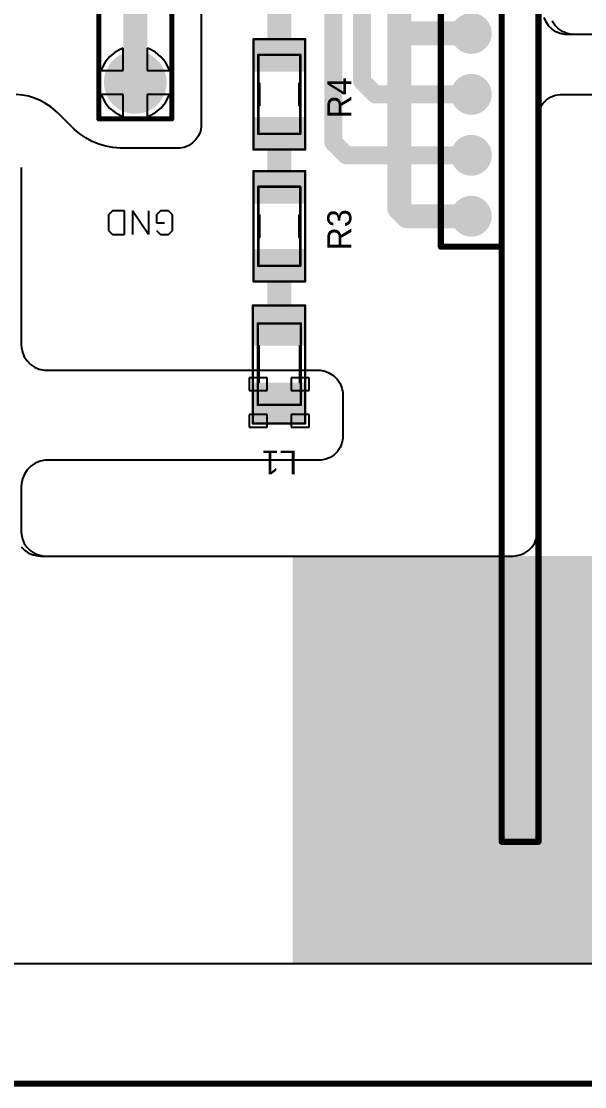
# Model space of a CAD drawing. Header units: millimetres. Extents: x 25 to 162, y 25 to 111.
# Drawn here: x 113.4 to 136.87, y 25.27 to 69.7 of the extents above; entities that cross this region are included whole.
import ezdxf

# ---------------------------------------------------------------- set-up
doc = ezdxf.new("R2010")
doc.units = ezdxf.units.MM
for name, color, linetype in [('BottomLayer', 5, 'Continuous'), ('BottomSolder', 6, 'Continuous'), ('Mechanical1', 6, 'Continuous'), ('Mechanical13', 56, 'Continuous'), ('Mechanical15', 56, 'Continuous'), ('MultiLayer', 9, 'Continuous'), ('PadHoleLayer', 156, 'Continuous'), ('TopLayer', 1, 'Continuous'), ('TopOverlay', 2, 'Continuous'), ('TopPaste', 8, 'Continuous'), ('TopSolder', 216, 'Continuous'), ('ViaHoleLayer', 16, 'Continuous')]:
    doc.layers.add(name, color=color, linetype=linetype)

# ---------------------------------------------------------------- blocks, each defined once
blk = doc.blocks.new('SMD_L_1206_181')
at = {"layer": 'Mechanical13', "const_width": 0.1}
for points in [[(-1.7, 0.9), (-1.7, -0.9)], [(-1.7, 0.9), (1.7, 0.9)], [(1.7, 0.9), (1.7, -0.9)], [(-1.7, -0.9), (1.7, -0.9)]]:
    blk.add_lwpolyline(points, dxfattribs=at)
at = {"layer": 'Mechanical13', "const_width": 0.05}
for points in [[(-1.725, 0.9, 1), (-1.675, 0.9, 1)], [(-1.725, 0.9, 1), (-1.675, 0.9, 1)], [(1.675, 0.9, 1), (1.725, 0.9, 1)], [(1.675, 0.9, 1), (1.725, 0.9, 1)], [(-1.725, -0.9, 1), (-1.675, -0.9, 1)], [(-1.725, -0.9, 1), (-1.675, -0.9, 1)], [(1.675, -0.9, 1), (1.725, -0.9, 1)], [(1.675, -0.9, 1), (1.725, -0.9, 1)]]:
    blk.add_lwpolyline(points, format="xyb", close=True, dxfattribs=at)
at = {"layer": 'Mechanical15', "const_width": 0.05}
for points in [[(-2.5, 1.1), (-2.5, -1.075)], [(-2.5, 1.1), (2.475, 1.1)], [(2.475, 1.1), (2.475, -1.075)], [(-2.5, -1.075), (2.475, -1.075)]]:
    blk.add_lwpolyline(points, dxfattribs=at)
at = {"layer": 'Mechanical15', "const_width": 0.025}
for points in [[(-2.512, 1.1, 1), (-2.488, 1.1, 1)], [(-2.512, 1.1, 1), (-2.488, 1.1, 1)], [(2.462, 1.1, 1), (2.487, 1.1, 1)], [(2.462, 1.1, 1), (2.487, 1.1, 1)], [(-2.512, -1.075, 1), (-2.488, -1.075, 1)], [(-2.512, -1.075, 1), (-2.488, -1.075, 1)], [(2.462, -1.075, 1), (2.487, -1.075, 1)], [(2.462, -1.075, 1), (2.487, -1.075, 1)]]:
    blk.add_lwpolyline(points, format="xyb", close=True, dxfattribs=at)
at = {"layer": 'TopLayer'}
for points in [[(-0.875, -0.95), (-0.875, 0.95), (-2.325, -0.95), (-2.325, 0.95)], [(2.325, -0.95), (2.325, 0.95), (0.875, -0.95), (0.875, 0.95)]]:
    blk.add_solid(points, dxfattribs=at)
at = {"layer": 'TopOverlay', "const_width": 0.1}
for points in [[(-2.475, 1.1), (-2.475, -1.075)], [(-2.475, 1.1), (2.45, 1.1)], [(-0.75, 0.85), (0.75, 0.85)], [(2.45, 1.1), (2.45, -1.075)], [(-0.75, -0.85), (0.75, -0.85)], [(-2.475, -1.075), (2.45, -1.075)]]:
    blk.add_lwpolyline(points, dxfattribs=at)
at = {"layer": 'TopOverlay', "const_width": 0.05}
for points in [[(-2.5, 1.1, 1), (-2.45, 1.1, 1)], [(-2.5, 1.1, 1), (-2.45, 1.1, 1)], [(-0.775, 0.85, 1), (-0.725, 0.85, 1)], [(0.725, 0.85, 1), (0.775, 0.85, 1)], [(2.425, 1.1, 1), (2.475, 1.1, 1)], [(2.425, 1.1, 1), (2.475, 1.1, 1)], [(-0.775, -0.85, 1), (-0.725, -0.85, 1)], [(0.725, -0.85, 1), (0.775, -0.85, 1)], [(-2.5, -1.075, 1), (-2.45, -1.075, 1)], [(-2.5, -1.075, 1), (-2.45, -1.075, 1)], [(2.425, -1.075, 1), (2.475, -1.075, 1)], [(2.425, -1.075, 1), (2.475, -1.075, 1)]]:
    blk.add_lwpolyline(points, format="xyb", close=True, dxfattribs=at)
at = {"layer": 'TopPaste'}
for points in [[(-0.875, -0.95), (-0.875, 0.95), (-2.325, -0.95), (-2.325, 0.95)], [(2.325, -0.95), (2.325, 0.95), (0.875, -0.95), (0.875, 0.95)]]:
    blk.add_solid(points, dxfattribs=at)
at = {"layer": 'TopSolder'}
for points in [[(-0.773, -1.052), (-0.773, 1.052), (-2.427, -1.052), (-2.427, 1.052)], [(2.427, -1.052), (2.427, 1.052), (0.773, -1.052), (0.773, 1.052)]]:
    blk.add_solid(points, dxfattribs=at)
blk = doc.blocks.new('SMD_R_1206_185')
at = {"layer": 'Mechanical13', "const_width": 0.1}
for points in [[(-1.65, -0.875), (-1.65, 0.875)], [(1.65, 0.875), (-1.65, 0.875)], [(1.65, -0.875), (1.65, 0.875)], [(1.65, -0.875), (-1.65, -0.875)]]:
    blk.add_lwpolyline(points, dxfattribs=at)
at = {"layer": 'Mechanical13', "const_width": 0.05}
for points in [[(-1.675, 0.875, 1), (-1.625, 0.875, 1)], [(-1.675, 0.875, 1), (-1.625, 0.875, 1)], [(1.625, 0.875, 1), (1.675, 0.875, 1)], [(1.625, 0.875, 1), (1.675, 0.875, 1)], [(-1.675, -0.875, 1), (-1.625, -0.875, 1)], [(-1.675, -0.875, 1), (-1.625, -0.875, 1)], [(1.625, -0.875, 1), (1.675, -0.875, 1)], [(1.625, -0.875, 1), (1.675, -0.875, 1)]]:
    blk.add_lwpolyline(points, format="xyb", close=True, dxfattribs=at)
at = {"layer": 'Mechanical15', "const_width": 0.05}
for points in [[(-2.325, -1.075), (-2.325, 1.075)], [(2.3, 1.075), (-2.325, 1.075)], [(2.3, -1.075), (2.3, 1.075)], [(2.3, -1.075), (-2.325, -1.075)]]:
    blk.add_lwpolyline(points, dxfattribs=at)
at = {"layer": 'Mechanical15', "const_width": 0.025}
for points in [[(-2.337, 1.075, 1), (-2.312, 1.075, 1)], [(-2.337, 1.075, 1), (-2.312, 1.075, 1)], [(2.288, 1.075, 1), (2.312, 1.075, 1)], [(2.288, 1.075, 1), (2.312, 1.075, 1)], [(-2.337, -1.075, 1), (-2.312, -1.075, 1)], [(-2.337, -1.075, 1), (-2.312, -1.075, 1)], [(2.288, -1.075, 1), (2.312, -1.075, 1)], [(2.288, -1.075, 1), (2.312, -1.075, 1)]]:
    blk.add_lwpolyline(points, format="xyb", close=True, dxfattribs=at)
at = {"layer": 'TopLayer'}
for points in [[(-1.05, -0.925), (-1.05, 0.925), (-2.15, -0.925), (-2.15, 0.925)], [(2.15, -0.925), (2.15, 0.925), (1.05, -0.925), (1.05, 0.925)]]:
    blk.add_solid(points, dxfattribs=at)
at = {"layer": 'TopOverlay', "const_width": 0.1}
for points in [[(-2.3, -1.075), (-2.3, 1.075)], [(2.3, 1.075), (-2.3, 1.075)], [(2.3, -1.075), (2.3, 1.075)], [(0.45, 0.825), (-0.45, 0.825)], [(0.45, -0.825), (-0.45, -0.825)], [(2.3, -1.075), (-2.3, -1.075)]]:
    blk.add_lwpolyline(points, dxfattribs=at)
at = {"layer": 'TopOverlay', "const_width": 0.05}
for points in [[(-2.325, 1.075, 1), (-2.275, 1.075, 1)], [(-2.325, 1.075, 1), (-2.275, 1.075, 1)], [(2.275, 1.075, 1), (2.325, 1.075, 1)], [(2.275, 1.075, 1), (2.325, 1.075, 1)], [(-0.475, 0.825, 1), (-0.425, 0.825, 1)], [(0.425, 0.825, 1), (0.475, 0.825, 1)], [(-0.475, -0.825, 1), (-0.425, -0.825, 1)], [(0.425, -0.825, 1), (0.475, -0.825, 1)], [(-2.325, -1.075, 1), (-2.275, -1.075, 1)], [(-2.325, -1.075, 1), (-2.275, -1.075, 1)], [(2.275, -1.075, 1), (2.325, -1.075, 1)], [(2.275, -1.075, 1), (2.325, -1.075, 1)]]:
    blk.add_lwpolyline(points, format="xyb", close=True, dxfattribs=at)
at = {"layer": 'TopPaste'}
for points in [[(-1.05, -0.925), (-1.05, 0.925), (-2.15, -0.925), (-2.15, 0.925)], [(2.15, -0.925), (2.15, 0.925), (1.05, -0.925), (1.05, 0.925)]]:
    blk.add_solid(points, dxfattribs=at)
at = {"layer": 'TopSolder'}
for points in [[(-0.948, -1.027), (-0.948, 1.027), (-2.252, -1.027), (-2.252, 1.027)], [(2.252, -1.027), (2.252, 1.027), (0.948, -1.027), (0.948, 1.027)]]:
    blk.add_solid(points, dxfattribs=at)
blk = doc.blocks.new('SMD_R_1206_186')
at = {"layer": 'Mechanical13', "const_width": 0.1}
for points in [[(-1.65, -0.875), (-1.65, 0.875)], [(1.65, 0.875), (-1.65, 0.875)], [(1.65, -0.875), (1.65, 0.875)], [(1.65, -0.875), (-1.65, -0.875)]]:
    blk.add_lwpolyline(points, dxfattribs=at)
at = {"layer": 'Mechanical13', "const_width": 0.05}
for points in [[(-1.675, 0.875, 1), (-1.625, 0.875, 1)], [(-1.675, 0.875, 1), (-1.625, 0.875, 1)], [(1.625, 0.875, 1), (1.675, 0.875, 1)], [(1.625, 0.875, 1), (1.675, 0.875, 1)], [(-1.675, -0.875, 1), (-1.625, -0.875, 1)], [(-1.675, -0.875, 1), (-1.625, -0.875, 1)], [(1.625, -0.875, 1), (1.675, -0.875, 1)], [(1.625, -0.875, 1), (1.675, -0.875, 1)]]:
    blk.add_lwpolyline(points, format="xyb", close=True, dxfattribs=at)
at = {"layer": 'Mechanical15', "const_width": 0.05}
for points in [[(-2.325, -1.075), (-2.325, 1.075)], [(2.3, 1.075), (-2.325, 1.075)], [(2.3, -1.075), (2.3, 1.075)], [(2.3, -1.075), (-2.325, -1.075)]]:
    blk.add_lwpolyline(points, dxfattribs=at)
at = {"layer": 'Mechanical15', "const_width": 0.025}
for points in [[(-2.337, 1.075, 1), (-2.312, 1.075, 1)], [(-2.337, 1.075, 1), (-2.312, 1.075, 1)], [(2.288, 1.075, 1), (2.312, 1.075, 1)], [(2.288, 1.075, 1), (2.312, 1.075, 1)], [(-2.337, -1.075, 1), (-2.312, -1.075, 1)], [(-2.337, -1.075, 1), (-2.312, -1.075, 1)], [(2.288, -1.075, 1), (2.312, -1.075, 1)], [(2.288, -1.075, 1), (2.312, -1.075, 1)]]:
    blk.add_lwpolyline(points, format="xyb", close=True, dxfattribs=at)
at = {"layer": 'TopLayer'}
for points in [[(-1.05, -0.925), (-1.05, 0.925), (-2.15, -0.925), (-2.15, 0.925)], [(2.15, -0.925), (2.15, 0.925), (1.05, -0.925), (1.05, 0.925)]]:
    blk.add_solid(points, dxfattribs=at)
at = {"layer": 'TopOverlay', "const_width": 0.1}
for points in [[(-2.3, -1.075), (-2.3, 1.075)], [(2.3, 1.075), (-2.3, 1.075)], [(2.3, -1.075), (2.3, 1.075)], [(0.45, 0.825), (-0.45, 0.825)], [(0.45, -0.825), (-0.45, -0.825)], [(2.3, -1.075), (-2.3, -1.075)]]:
    blk.add_lwpolyline(points, dxfattribs=at)
at = {"layer": 'TopOverlay', "const_width": 0.05}
for points in [[(-2.325, 1.075, 1), (-2.275, 1.075, 1)], [(-2.325, 1.075, 1), (-2.275, 1.075, 1)], [(2.275, 1.075, 1), (2.325, 1.075, 1)], [(2.275, 1.075, 1), (2.325, 1.075, 1)], [(-0.475, 0.825, 1), (-0.425, 0.825, 1)], [(0.425, 0.825, 1), (0.475, 0.825, 1)], [(-0.475, -0.825, 1), (-0.425, -0.825, 1)], [(0.425, -0.825, 1), (0.475, -0.825, 1)], [(-2.325, -1.075, 1), (-2.275, -1.075, 1)], [(-2.325, -1.075, 1), (-2.275, -1.075, 1)], [(2.275, -1.075, 1), (2.325, -1.075, 1)], [(2.275, -1.075, 1), (2.325, -1.075, 1)]]:
    blk.add_lwpolyline(points, format="xyb", close=True, dxfattribs=at)
at = {"layer": 'TopPaste'}
for points in [[(-1.05, -0.925), (-1.05, 0.925), (-2.15, -0.925), (-2.15, 0.925)], [(2.15, -0.925), (2.15, 0.925), (1.05, -0.925), (1.05, 0.925)]]:
    blk.add_solid(points, dxfattribs=at)
at = {"layer": 'TopSolder'}
for points in [[(-0.948, -1.027), (-0.948, 1.027), (-2.252, -1.027), (-2.252, 1.027)], [(2.252, -1.027), (2.252, 1.027), (0.948, -1.027), (0.948, 1.027)]]:
    blk.add_solid(points, dxfattribs=at)
blk = doc.blocks.new('63849_1___________154719_1__198')
at = {"layer": 'BottomLayer', "const_width": 1.206}
for points in [[(-0.603, 0, 1), (0.603, 0, 1)], [(4.477, 0, 1), (5.683, 0, 1)]]:
    blk.add_lwpolyline(points, format="xyb", close=True, dxfattribs=at)
at = {"layer": 'BottomSolder', "const_width": 1.308}
for points in [[(-0.654, 0, 1), (0.654, 0, 1)], [(4.426, 0, 1), (5.734, 0, 1)]]:
    blk.add_lwpolyline(points, format="xyb", close=True, dxfattribs=at)
at = {"layer": 'MultiLayer', "const_width": 1.206}
for points in [[(-0.603, 0, 1), (0.603, 0, 1)], [(4.477, 0, 1), (5.683, 0, 1)]]:
    blk.add_lwpolyline(points, format="xyb", close=True, dxfattribs=at)
at = {"layer": 'PadHoleLayer', "const_width": 0.75}
for points in [[(-0.375, 0, 1), (0.375, 0, 1)], [(4.705, 0, 1), (5.455, 0, 1)]]:
    blk.add_lwpolyline(points, format="xyb", close=True, dxfattribs=at)
at = {"layer": 'TopLayer', "const_width": 1.206}
for points in [[(-0.603, 0, 1), (0.603, 0, 1)], [(4.477, 0, 1), (5.683, 0, 1)]]:
    blk.add_lwpolyline(points, format="xyb", close=True, dxfattribs=at)
at = {"layer": 'TopOverlay', "const_width": 0.203}
for points in [[(-1.524, 1.524), (6.604, 1.524)], [(-1.524, 1.524), (-1.524, -1.524)], [(6.604, 1.524), (6.604, -1.524)], [(-1.524, -1.524), (6.604, -1.524)]]:
    blk.add_lwpolyline(points, dxfattribs=at)
at = {"layer": 'TopOverlay', "const_width": 0.102}
for points in [[(-1.575, 1.524, 1), (-1.473, 1.524, 1)], [(-1.575, 1.524, 1), (-1.473, 1.524, 1)], [(6.553, 1.524, 1), (6.655, 1.524, 1)], [(6.553, 1.524, 1), (6.655, 1.524, 1)], [(-1.575, -1.524, 1), (-1.473, -1.524, 1)], [(-1.575, -1.524, 1), (-1.473, -1.524, 1)], [(6.553, -1.524, 1), (6.655, -1.524, 1)], [(6.553, -1.524, 1), (6.655, -1.524, 1)]]:
    blk.add_lwpolyline(points, format="xyb", close=True, dxfattribs=at)
at = {"layer": 'TopSolder', "const_width": 1.308}
for points in [[(-0.654, 0, 1), (0.654, 0, 1)], [(4.426, 0, 1), (5.734, 0, 1)]]:
    blk.add_lwpolyline(points, format="xyb", close=True, dxfattribs=at)
blk = doc.blocks.new('XP_M___O__UIB______200')
at = {"layer": 'BottomLayer', "const_width": 0.75}
for points in [[(-0.375, -1.27, 1), (0.375, -1.27, 1)], [(-0.375, -3.81, 1), (0.375, -3.81, 1)], [(-0.375, -6.35, 1), (0.375, -6.35, 1)], [(-0.375, -8.89, 1), (0.375, -8.89, 1)]]:
    blk.add_lwpolyline(points, format="xyb", close=True, dxfattribs=at)
at = {"layer": 'BottomSolder', "const_width": 0.852}
for points in [[(-0.426, -1.27, 1), (0.426, -1.27, 1)], [(-0.426, -3.81, 1), (0.426, -3.81, 1)], [(-0.426, -6.35, 1), (0.426, -6.35, 1)], [(-0.426, -8.89, 1), (0.426, -8.89, 1)]]:
    blk.add_lwpolyline(points, format="xyb", close=True, dxfattribs=at)
at = {"layer": 'Mechanical13', "const_width": 0.254}
for points in [[(1.27, -34.976), (1.27, 35.065)], [(2.794, -34.976), (2.794, 35.065)], [(-1.27, -10.16), (-1.27, 10.16)], [(1.27, -10.16), (1.27, 10.16)], [(-1.27, -10.16), (1.27, -10.16)], [(1.27, -34.976), (2.794, -34.976)]]:
    blk.add_lwpolyline(points, dxfattribs=at)
at = {"layer": 'Mechanical13', "const_width": 0.127}
for points in [[(-1.333, -10.16, 1), (-1.206, -10.16, 1)], [(-1.333, -10.16, 1), (-1.206, -10.16, 1)], [(1.206, -10.16, 1), (1.333, -10.16, 1)], [(1.206, -10.16, 1), (1.333, -10.16, 1)], [(1.206, -34.976, 1), (1.333, -34.976, 1)], [(1.206, -34.976, 1), (1.333, -34.976, 1)], [(2.731, -34.976, 1), (2.857, -34.976, 1)], [(2.731, -34.976, 1), (2.857, -34.976, 1)]]:
    blk.add_lwpolyline(points, format="xyb", close=True, dxfattribs=at)
at = {"layer": 'MultiLayer', "const_width": 0.75}
for points in [[(-0.375, -1.27, 1), (0.375, -1.27, 1)], [(-0.375, -3.81, 1), (0.375, -3.81, 1)], [(-0.375, -6.35, 1), (0.375, -6.35, 1)], [(-0.375, -8.89, 1), (0.375, -8.89, 1)]]:
    blk.add_lwpolyline(points, format="xyb", close=True, dxfattribs=at)
at = {"layer": 'PadHoleLayer', "const_width": 0.4}
for points in [[(-0.2, -1.27, 1), (0.2, -1.27, 1)], [(-0.2, -3.81, 1), (0.2, -3.81, 1)], [(-0.2, -6.35, 1), (0.2, -6.35, 1)], [(-0.2, -8.89, 1), (0.2, -8.89, 1)]]:
    blk.add_lwpolyline(points, format="xyb", close=True, dxfattribs=at)
at = {"layer": 'TopLayer', "const_width": 0.75}
for points in [[(-0.375, -1.27, 1), (0.375, -1.27, 1)], [(-0.375, -3.81, 1), (0.375, -3.81, 1)], [(-0.375, -6.35, 1), (0.375, -6.35, 1)], [(-0.375, -8.89, 1), (0.375, -8.89, 1)]]:
    blk.add_lwpolyline(points, format="xyb", close=True, dxfattribs=at)
at = {"layer": 'TopOverlay', "const_width": 0.254}
for points in [[(2.8, -34.976), (2.8, 35.065)], [(-1.27, -10.16), (-1.27, 10.16)], [(1.27, -34.976), (1.27, 10.16)], [(1.27, -10.16), (1.27, 10.16)], [(-1.27, -10.16), (1.27, -10.16)], [(1.27, -34.976), (2.8, -34.976)]]:
    blk.add_lwpolyline(points, dxfattribs=at)
at = {"layer": 'TopOverlay', "const_width": 0.127}
for points in [[(-1.333, -10.16, 1), (-1.206, -10.16, 1)], [(-1.333, -10.16, 1), (-1.206, -10.16, 1)], [(1.206, -10.16, 1), (1.333, -10.16, 1)], [(1.206, -10.16, 1), (1.333, -10.16, 1)], [(1.206, -34.976, 1), (1.333, -34.976, 1)], [(1.206, -34.976, 1), (1.333, -34.976, 1)], [(2.736, -34.976, 1), (2.863, -34.976, 1)], [(2.736, -34.976, 1), (2.863, -34.976, 1)]]:
    blk.add_lwpolyline(points, format="xyb", close=True, dxfattribs=at)
at = {"layer": 'TopSolder', "const_width": 0.852}
for points in [[(-0.426, -1.27, 1), (0.426, -1.27, 1)], [(-0.426, -3.81, 1), (0.426, -3.81, 1)], [(-0.426, -6.35, 1), (0.426, -6.35, 1)], [(-0.426, -8.89, 1), (0.426, -8.89, 1)]]:
    blk.add_lwpolyline(points, format="xyb", close=True, dxfattribs=at)

msp = doc.modelspace()

# ---------------------------------------------------------------- linework, layer by layer
at = {"layer": 'BottomLayer'}
for p, q in [((135.634, 69.531), (135.52, 69.703)), ((135.781, 69.384), (135.634, 69.531)), ((135.953, 69.269), (135.781, 69.384)), ((136.144, 69.19), (135.953, 69.269)), ((136.347, 69.15), (136.144, 69.19)), ((136.45, 69.15), (136.347, 69.15)), ((145.65, 69.15), (136.45, 69.15)), ((135.644, 66.61), (135.847, 66.65)), ((135.847, 66.65), (135.95, 66.65)), ((135.95, 66.65), (135.95, 66.65)), ((135.95, 66.65), (140.9, 66.65)), ((135.019, 66.097), (135.134, 66.269)), ((135.134, 66.269), (135.281, 66.416)), ((135.281, 66.416), (135.453, 66.53)), ((135.453, 66.53), (135.644, 66.61)), ((134.9, 65.703), (134.94, 65.906)), ((134.94, 65.906), (135.019, 66.097)), ((134.9, 65.6), (134.9, 65.703)), ((134.9, 48.4), (134.9, 65.6)), ((134.782, 47.929), (134.857, 48.11)), ((134.857, 48.11), (134.895, 48.302)), ((134.895, 48.302), (134.9, 48.4)), ((134.9, 48.4), (134.9, 48.4)), ((113.388, 47.784), (113.534, 47.638)), ((113.534, 47.638), (113.705, 47.524)), ((134.371, 47.518), (134.534, 47.627)), ((134.534, 47.627), (134.673, 47.766)), ((134.673, 47.766), (134.782, 47.929)), ((113.705, 47.524), (113.895, 47.445)), ((113.895, 47.445), (114.097, 47.405)), ((114.097, 47.405), (114.2, 47.4)), ((114.2, 47.4), (133.9, 47.4)), ((133.9, 47.4), (133.998, 47.405)), ((133.998, 47.405), (134.19, 47.443)), ((134.19, 47.443), (134.371, 47.518)), ((157.4, 30.4), (65.4, 30.4))]:
    msp.add_line(p, q, dxfattribs=at)
at = {"layer": 'BottomLayer', "const_width": 1}
for points in [[(118.15, 67.15), (118.15, 72.23)], [(129.15, 69.15), (129.15, 71.65)], [(129.15, 69.15), (129.19, 69.19)], [(129.15, 61.9), (129.15, 69.15)], [(129.19, 69.19), (132.15, 69.19)], [(129.15, 61.9), (129.48, 61.57)], [(129.48, 61.57), (132.15, 61.57)]]:
    msp.add_lwpolyline(points, dxfattribs=at)
at = {"layer": 'BottomLayer'}
for points, const_width in [([(128.9, 69.15, 1), (129.4, 69.15, 1)], 0.5), ([(128.9, 69.15, 1), (129.4, 69.15, 1)], 0.5), ([(128.9, 69.15, 1), (129.4, 69.15, 1)], 0.5), ([(128.94, 69.19, 1), (129.44, 69.19, 1)], 0.5), ([(128.94, 69.19, 1), (129.44, 69.19, 1)], 0.5), ([(131.9, 69.19, 1), (132.4, 69.19, 1)], 0.5), ([(117.9, 67.15, 1), (118.4, 67.15, 1)], 0.5), ([(128.9, 61.9, 1), (129.4, 61.9, 1)], 0.5), ([(128.9, 61.9, 1), (129.4, 61.9, 1)], 0.5), ([(129.23, 61.57, 1), (129.73, 61.57, 1)], 0.5), ([(129.23, 61.57, 1), (129.73, 61.57, 1)], 0.5), ([(131.9, 61.57, 1), (132.4, 61.57, 1)], 0.5), ([(125.7, 45, 1), (126.3, 45, 1)], 0.6), ([(128.7, 45, 1), (129.3, 45, 1)], 0.6), ([(131.7, 45, 1), (132.3, 45, 1)], 0.6), ([(134.7, 45, 1), (135.3, 45, 1)], 0.6), ([(125.7, 42, 1), (126.3, 42, 1)], 0.6), ([(128.7, 42, 1), (129.3, 42, 1)], 0.6), ([(131.7, 42, 1), (132.3, 42, 1)], 0.6), ([(134.7, 42, 1), (135.3, 42, 1)], 0.6), ([(125.7, 39, 1), (126.3, 39, 1)], 0.6), ([(128.7, 39, 1), (129.3, 39, 1)], 0.6), ([(131.7, 39, 1), (132.3, 39, 1)], 0.6), ([(134.7, 39, 1), (135.3, 39, 1)], 0.6), ([(125.7, 36, 1), (126.3, 36, 1)], 0.6), ([(128.7, 36, 1), (129.3, 36, 1)], 0.6), ([(131.7, 36, 1), (132.3, 36, 1)], 0.6), ([(134.7, 36, 1), (135.3, 36, 1)], 0.6), ([(125.7, 33, 1), (126.3, 33, 1)], 0.6), ([(128.7, 33, 1), (129.3, 33, 1)], 0.6), ([(131.7, 33, 1), (132.3, 33, 1)], 0.6), ([(134.7, 33, 1), (135.3, 33, 1)], 0.6)]:
    msp.add_lwpolyline(points, format="xyb", close=True, dxfattribs=dict(at, const_width=const_width))
at = {"layer": 'BottomSolder', "const_width": 0.702}
for points in [[(125.649, 45, 1), (126.351, 45, 1)], [(128.649, 45, 1), (129.351, 45, 1)], [(131.649, 45, 1), (132.351, 45, 1)], [(134.649, 45, 1), (135.351, 45, 1)], [(125.649, 42, 1), (126.351, 42, 1)], [(128.649, 42, 1), (129.351, 42, 1)], [(131.649, 42, 1), (132.351, 42, 1)], [(134.649, 42, 1), (135.351, 42, 1)], [(125.649, 39, 1), (126.351, 39, 1)], [(128.649, 39, 1), (129.351, 39, 1)], [(131.649, 39, 1), (132.351, 39, 1)], [(134.649, 39, 1), (135.351, 39, 1)], [(125.649, 36, 1), (126.351, 36, 1)], [(128.649, 36, 1), (129.351, 36, 1)], [(131.649, 36, 1), (132.351, 36, 1)], [(134.649, 36, 1), (135.351, 36, 1)], [(125.649, 33, 1), (126.351, 33, 1)], [(128.649, 33, 1), (129.351, 33, 1)], [(131.649, 33, 1), (132.351, 33, 1)], [(134.649, 33, 1), (135.351, 33, 1)]]:
    msp.add_lwpolyline(points, format="xyb", close=True, dxfattribs=at)
at = {"layer": 'Mechanical1', "const_width": 0.254}
msp.add_lwpolyline([(30.4, 25.4), (156.4, 25.4)], dxfattribs=at)
at = {"layer": 'MultiLayer', "const_width": 0.6}
for points in [[(125.7, 45, 1), (126.3, 45, 1)], [(128.7, 45, 1), (129.3, 45, 1)], [(131.7, 45, 1), (132.3, 45, 1)], [(134.7, 45, 1), (135.3, 45, 1)], [(125.7, 42, 1), (126.3, 42, 1)], [(128.7, 42, 1), (129.3, 42, 1)], [(131.7, 42, 1), (132.3, 42, 1)], [(134.7, 42, 1), (135.3, 42, 1)], [(125.7, 39, 1), (126.3, 39, 1)], [(128.7, 39, 1), (129.3, 39, 1)], [(131.7, 39, 1), (132.3, 39, 1)], [(134.7, 39, 1), (135.3, 39, 1)], [(125.7, 36, 1), (126.3, 36, 1)], [(128.7, 36, 1), (129.3, 36, 1)], [(131.7, 36, 1), (132.3, 36, 1)], [(134.7, 36, 1), (135.3, 36, 1)], [(125.7, 33, 1), (126.3, 33, 1)], [(128.7, 33, 1), (129.3, 33, 1)], [(131.7, 33, 1), (132.3, 33, 1)], [(134.7, 33, 1), (135.3, 33, 1)]]:
    msp.add_lwpolyline(points, format="xyb", close=True, dxfattribs=at)
at = {"layer": 'TopLayer'}
for p, q in [((120.9, 73.9), (120.9, 65.4)), ((135.264, 69.676), (135.188, 69.858)), ((135.373, 69.513), (135.264, 69.676)), ((135.513, 69.373), (135.373, 69.513)), ((135.676, 69.264), (135.513, 69.373)), ((135.858, 69.188), (135.676, 69.264)), ((136.051, 69.15), (135.858, 69.188)), ((136.15, 69.15), (136.051, 69.15)), ((145.65, 69.15), (136.15, 69.15)), ((136.15, 69.15), (136.15, 69.15)), ((117.571, 68.549), (117.309, 68.409)), ((117.65, 68.573), (117.571, 68.549)), ((117.65, 67.65), (117.65, 68.573)), ((118.729, 68.549), (118.65, 68.573)), ((118.65, 68.573), (118.65, 67.65)), ((118.991, 68.409), (118.729, 68.549)), ((116.891, 67.991), (116.751, 67.729)), ((117.08, 68.22), (116.891, 67.991)), ((117.309, 68.409), (117.08, 68.22)), ((119.22, 68.22), (118.991, 68.409)), ((119.409, 67.991), (119.22, 68.22)), ((119.549, 67.729), (119.409, 67.991)), ((116.751, 67.729), (116.727, 67.65)), ((116.727, 67.65), (117.65, 67.65)), ((118.65, 67.65), (119.573, 67.65)), ((119.573, 67.65), (119.549, 67.729)), ((113.443, 66.621), (113.185, 66.647)), ((117.65, 66.65), (116.727, 66.65)), ((116.727, 66.65), (116.751, 66.571)), ((117.65, 65.727), (117.65, 66.65)), ((119.573, 66.65), (118.65, 66.65)), ((118.65, 66.65), (118.65, 65.727)), ((119.549, 66.571), (119.573, 66.65)), ((135.644, 66.61), (135.846, 66.65)), ((135.846, 66.65), (135.95, 66.65)), ((135.95, 66.65), (135.95, 66.65)), ((135.95, 66.65), (145.65, 66.65)), ((113.697, 66.571), (113.443, 66.621)), ((113.946, 66.495), (113.697, 66.571)), ((114.185, 66.396), (113.946, 66.495)), ((114.414, 66.274), (114.185, 66.396)), ((114.63, 66.13), (114.414, 66.274)), ((116.751, 66.571), (116.891, 66.309)), ((116.891, 66.309), (117.08, 66.08)), ((119.22, 66.08), (119.409, 66.309)), ((119.409, 66.309), (119.549, 66.571)), ((135.019, 66.097), (135.134, 66.269)), ((135.134, 66.269), (135.281, 66.416)), ((135.281, 66.416), (135.453, 66.53)), ((135.453, 66.53), (135.644, 66.61)), ((114.83, 65.965), (114.63, 66.13)), ((114.924, 65.876), (114.83, 65.965)), ((115.505, 65.295), (114.924, 65.876)), ((114.924, 65.876), (114.924, 65.876)), ((114.924, 65.876), (114.924, 65.876)), ((117.08, 66.08), (117.309, 65.891)), ((117.309, 65.891), (117.571, 65.751)), ((117.571, 65.751), (117.65, 65.727)), ((118.65, 65.727), (118.729, 65.751)), ((118.729, 65.751), (118.991, 65.891)), ((118.991, 65.891), (119.22, 66.08)), ((134.9, 65.703), (134.94, 65.906)), ((134.94, 65.906), (135.019, 66.097)), ((120.9, 65.4), (120.9, 65.4)), ((120.9, 65.4), (120.9, 65.302)), ((134.9, 65.6), (134.9, 65.703)), ((134.9, 48.4), (134.9, 65.6)), ((115.611, 65.189), (115.505, 65.295)), ((115.843, 64.998), (115.611, 65.189)), ((116.093, 64.832), (115.843, 64.998)), ((120.786, 64.926), (120.677, 64.763)), ((120.862, 65.108), (120.786, 64.926)), ((120.9, 65.302), (120.862, 65.108)), ((116.358, 64.69), (116.093, 64.832)), ((116.635, 64.575), (116.358, 64.69)), ((116.922, 64.488), (116.635, 64.575)), ((117.217, 64.429), (116.922, 64.488)), ((117.516, 64.4), (117.217, 64.429)), ((120.192, 64.438), (119.998, 64.4)), ((120.374, 64.514), (120.192, 64.438)), ((120.537, 64.623), (120.374, 64.514)), ((120.677, 64.763), (120.537, 64.623)), ((117.666, 64.4), (117.516, 64.4)), ((119.9, 64.4), (117.666, 64.4)), ((119.998, 64.4), (119.9, 64.4)), ((113.4, 63.6), (113.4, 63.6)), ((113.4, 63.6), (113.4, 56.2)), ((113.4, 56.2), (113.405, 56.097)), ((113.405, 56.097), (113.445, 55.895)), ((113.445, 55.895), (113.524, 55.705)), ((113.524, 55.705), (113.638, 55.534)), ((113.638, 55.534), (113.784, 55.388)), ((113.784, 55.388), (113.955, 55.274)), ((113.955, 55.274), (114.145, 55.195)), ((114.145, 55.195), (114.347, 55.155)), ((114.347, 55.155), (114.45, 55.15)), ((114.45, 55.15), (125.75, 55.15)), ((125.75, 55.15), (125.853, 55.15)), ((125.853, 55.15), (126.056, 55.11)), ((126.056, 55.11), (126.247, 55.03)), ((123.65, 54.825), (122.9, 54.825)), ((122.9, 54.825), (122.9, 54.3)), ((123.65, 54.3), (123.65, 54.825)), ((125.4, 54.825), (124.65, 54.825)), ((124.65, 54.825), (124.65, 54.3)), ((125.4, 54.3), (125.4, 54.825)), ((126.247, 55.03), (126.419, 54.916)), ((126.419, 54.916), (126.566, 54.769)), ((126.566, 54.769), (126.68, 54.597)), ((122.9, 54.3), (123.65, 54.3)), ((124.65, 54.3), (125.4, 54.3)), ((126.68, 54.597), (126.76, 54.406)), ((126.76, 54.406), (126.797, 54.219)), ((126.797, 54.219), (126.8, 54.104)), ((126.8, 54.104), (126.8, 54.1)), ((126.8, 54.1), (126.8, 54.1)), ((126.8, 54.1), (126.8, 54.1)), ((126.8, 54.1), (126.8, 52.4)), ((123.65, 53.3), (122.9, 53.3)), ((122.9, 53.3), (122.9, 52.775)), ((123.65, 52.775), (123.65, 53.3)), ((125.4, 53.3), (124.65, 53.3)), ((124.65, 53.3), (124.65, 52.775)), ((125.4, 52.775), (125.4, 53.3)), ((122.9, 52.775), (123.65, 52.775)), ((124.65, 52.775), (125.4, 52.775)), ((126.762, 52.108), (126.686, 51.926)), ((126.8, 52.301), (126.762, 52.108)), ((126.8, 52.4), (126.8, 52.301)), ((126.437, 51.623), (126.274, 51.514)), ((126.577, 51.762), (126.437, 51.623)), ((126.686, 51.926), (126.577, 51.762)), ((113.802, 51.15), (113.65, 50.998)), ((113.981, 51.27), (113.802, 51.15)), ((114.181, 51.353), (113.981, 51.27)), ((114.392, 51.395), (114.181, 51.353)), ((114.5, 51.4), (114.392, 51.395)), ((125.8, 51.4), (114.5, 51.4)), ((125.898, 51.4), (125.8, 51.4)), ((126.092, 51.438), (125.898, 51.4)), ((126.274, 51.514), (126.092, 51.438)), ((113.53, 50.819), (113.447, 50.619)), ((113.65, 50.998), (113.53, 50.819)), ((113.405, 50.408), (113.4, 50.3)), ((113.4, 50.3), (113.4, 48.4)), ((113.447, 50.619), (113.405, 50.408)), ((113.4, 48.4), (113.405, 48.302)), ((113.405, 48.302), (113.443, 48.11)), ((113.443, 48.11), (113.518, 47.929)), ((134.782, 47.929), (134.857, 48.11)), ((134.857, 48.11), (134.895, 48.302)), ((134.895, 48.302), (134.9, 48.4)), ((134.9, 48.4), (134.9, 48.4)), ((113.518, 47.929), (113.627, 47.766)), ((113.627, 47.766), (113.766, 47.627)), ((113.766, 47.627), (113.929, 47.518)), ((134.371, 47.518), (134.534, 47.627)), ((134.534, 47.627), (134.673, 47.766)), ((134.673, 47.766), (134.782, 47.929)), ((113.929, 47.518), (114.11, 47.443)), ((114.11, 47.443), (114.302, 47.405)), ((114.302, 47.405), (114.4, 47.4)), ((114.4, 47.4), (133.9, 47.4)), ((133.9, 47.4), (133.998, 47.405)), ((133.998, 47.405), (134.19, 47.443)), ((134.19, 47.443), (134.371, 47.518)), ((157.4, 30.4), (65.4, 30.4))]:
    msp.add_line(p, q, dxfattribs=at)
for points, const_width in [([(127.6, 67.2), (127.6, 76.7)], 0.75), ([(126.4, 64.65), (126.4, 75.65)], 0.75), ([(124.15, 68.25), (124.15, 70.55)], 1), ([(127.6, 67.2), (128.15, 66.65)], 0.75), ([(128.15, 66.65), (132.15, 66.65)], 0.75), ([(124.15, 62.75), (124.15, 65.05)], 1), ([(126.4, 64.65), (126.94, 64.11)], 0.75), ([(126.94, 64.11), (132.15, 64.11)], 0.75), ([(124.15, 57), (124.15, 59.55)], 1)]:
    msp.add_lwpolyline(points, dxfattribs=dict(at, const_width=const_width))
for points, const_width in [([(123.9, 68.25, 1), (124.4, 68.25, 1)], 0.5), ([(127.412, 67.2, 1), (127.787, 67.2, 1)], 0.375), ([(127.412, 67.2, 1), (127.787, 67.2, 1)], 0.375), ([(127.963, 66.65, 1), (128.338, 66.65, 1)], 0.375), ([(127.963, 66.65, 1), (128.338, 66.65, 1)], 0.375), ([(131.962, 66.65, 1), (132.338, 66.65, 1)], 0.375), ([(123.9, 65.05, 1), (124.4, 65.05, 1)], 0.5), ([(126.213, 64.65, 1), (126.588, 64.65, 1)], 0.375), ([(126.213, 64.65, 1), (126.588, 64.65, 1)], 0.375), ([(126.753, 64.11, 1), (127.128, 64.11, 1)], 0.375), ([(126.753, 64.11, 1), (127.128, 64.11, 1)], 0.375), ([(131.962, 64.11, 1), (132.338, 64.11, 1)], 0.375), ([(123.9, 62.75, 1), (124.4, 62.75, 1)], 0.5), ([(123.9, 59.55, 1), (124.4, 59.55, 1)], 0.5), ([(123.9, 57, 1), (124.4, 57, 1)], 0.5), ([(125.7, 45, 1), (126.3, 45, 1)], 0.6), ([(128.7, 45, 1), (129.3, 45, 1)], 0.6), ([(131.7, 45, 1), (132.3, 45, 1)], 0.6), ([(134.7, 45, 1), (135.3, 45, 1)], 0.6), ([(125.7, 42, 1), (126.3, 42, 1)], 0.6), ([(128.7, 42, 1), (129.3, 42, 1)], 0.6), ([(131.7, 42, 1), (132.3, 42, 1)], 0.6), ([(134.7, 42, 1), (135.3, 42, 1)], 0.6), ([(125.7, 39, 1), (126.3, 39, 1)], 0.6), ([(128.7, 39, 1), (129.3, 39, 1)], 0.6), ([(131.7, 39, 1), (132.3, 39, 1)], 0.6), ([(134.7, 39, 1), (135.3, 39, 1)], 0.6), ([(125.7, 36, 1), (126.3, 36, 1)], 0.6), ([(128.7, 36, 1), (129.3, 36, 1)], 0.6), ([(131.7, 36, 1), (132.3, 36, 1)], 0.6), ([(134.7, 36, 1), (135.3, 36, 1)], 0.6), ([(125.7, 33, 1), (126.3, 33, 1)], 0.6), ([(128.7, 33, 1), (129.3, 33, 1)], 0.6), ([(131.7, 33, 1), (132.3, 33, 1)], 0.6), ([(134.7, 33, 1), (135.3, 33, 1)], 0.6)]:
    msp.add_lwpolyline(points, format="xyb", close=True, dxfattribs=dict(at, const_width=const_width))
at = {"layer": 'TopOverlay'}
for p, q in [((117.201, 61.8), (117.034, 61.633)), ((117.701, 61.8), (117.201, 61.8)), ((117.701, 60.8), (117.701, 61.8)), ((118.7, 60.8), (118.034, 61.8)), ((118.034, 61.8), (118.034, 60.8)), ((118.7, 61.8), (118.7, 60.8)), ((119.2, 61.8), (119.034, 61.633)), ((119.533, 61.8), (119.2, 61.8)), ((119.7, 61.633), (119.533, 61.8)), ((117.034, 61.633), (117.034, 60.967)), ((119.034, 61.633), (119.034, 61.3)), ((119.7, 60.967), (119.7, 61.633)), ((117.034, 60.967), (117.201, 60.8)), ((119.034, 61.3), (119.367, 61.3)), ((119.034, 60.967), (119.2, 60.8)), ((119.533, 60.8), (119.7, 60.967)), ((117.201, 60.8), (117.701, 60.8)), ((119.2, 60.8), (119.533, 60.8))]:
    msp.add_line(p, q, dxfattribs=at)
at = {"layer": 'TopSolder', "const_width": 0.702}
for points in [[(125.649, 45, 1), (126.351, 45, 1)], [(128.649, 45, 1), (129.351, 45, 1)], [(131.649, 45, 1), (132.351, 45, 1)], [(134.649, 45, 1), (135.351, 45, 1)], [(125.649, 42, 1), (126.351, 42, 1)], [(128.649, 42, 1), (129.351, 42, 1)], [(131.649, 42, 1), (132.351, 42, 1)], [(134.649, 42, 1), (135.351, 42, 1)], [(125.649, 39, 1), (126.351, 39, 1)], [(128.649, 39, 1), (129.351, 39, 1)], [(131.649, 39, 1), (132.351, 39, 1)], [(134.649, 39, 1), (135.351, 39, 1)], [(125.649, 36, 1), (126.351, 36, 1)], [(128.649, 36, 1), (129.351, 36, 1)], [(131.649, 36, 1), (132.351, 36, 1)], [(134.649, 36, 1), (135.351, 36, 1)], [(125.649, 33, 1), (126.351, 33, 1)], [(128.649, 33, 1), (129.351, 33, 1)], [(131.649, 33, 1), (132.351, 33, 1)], [(134.649, 33, 1), (135.351, 33, 1)]]:
    msp.add_lwpolyline(points, format="xyb", close=True, dxfattribs=at)
at = {"layer": 'TopSolder'}
msp.add_solid([(124.7, 30.4), (145.4, 30.4), (124.7, 47.4), (145.4, 47.4)], dxfattribs=at)
at = {"layer": 'ViaHoleLayer', "const_width": 0.35}
for points in [[(125.825, 45, 1), (126.175, 45, 1)], [(128.825, 45, 1), (129.175, 45, 1)], [(131.825, 45, 1), (132.175, 45, 1)], [(134.825, 45, 1), (135.175, 45, 1)], [(125.825, 42, 1), (126.175, 42, 1)], [(128.825, 42, 1), (129.175, 42, 1)], [(131.825, 42, 1), (132.175, 42, 1)], [(134.825, 42, 1), (135.175, 42, 1)], [(125.825, 39, 1), (126.175, 39, 1)], [(128.825, 39, 1), (129.175, 39, 1)], [(131.825, 39, 1), (132.175, 39, 1)], [(134.825, 39, 1), (135.175, 39, 1)], [(125.825, 36, 1), (126.175, 36, 1)], [(128.825, 36, 1), (129.175, 36, 1)], [(131.825, 36, 1), (132.175, 36, 1)], [(134.825, 36, 1), (135.175, 36, 1)], [(125.825, 33, 1), (126.175, 33, 1)], [(128.825, 33, 1), (129.175, 33, 1)], [(131.825, 33, 1), (132.175, 33, 1)], [(134.825, 33, 1), (135.175, 33, 1)]]:
    msp.add_lwpolyline(points, format="xyb", close=True, dxfattribs=at)

# ---------------------------------------------------------------- block references
msp.add_blockref('XP_M___O__UIB______200', (132.15, 70.46))
for name, p, rotation in [('63849_1___________154719_1__198', (118.15, 67.15), 90), ('SMD_R_1206_186', (124.15, 66.65), 270), ('SMD_R_1206_185', (124.15, 61.15), 270), ('SMD_L_1206_181', (124.15, 55.4), 90)]:
    msp.add_blockref(name, p, dxfattribs=dict(rotation=rotation))

# ---------------------------------------------------------------- texts
at = {"layer": 'TopOverlay'}
for s, rotation, p in [('R4', 90, (127.15, 65.65)), ('R3', 90, (127.15, 60.15)), ('L1', 180, (124.9, 51.8))]:
    msp.add_text(s, height=1, rotation=rotation, dxfattribs=at).set_placement(p)

doc.saveas('drawing.dxf')
